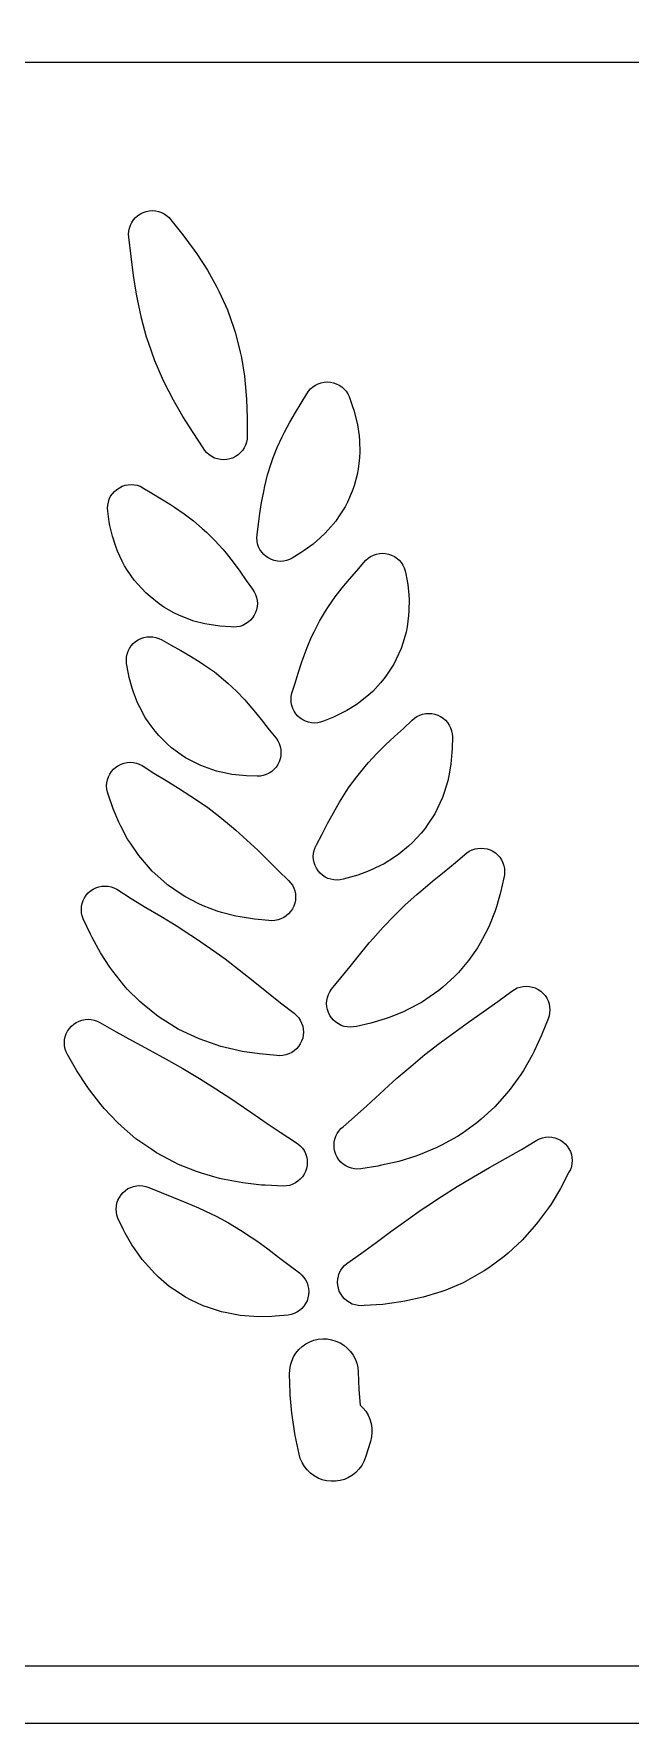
# Model space of a CAD drawing. Header units: inches. Extents: x 0 to 48, y 0 to 48.
# Drawn here: x 19.84 to 25.05, y 0 to 14.75 of the extents above; entities that cross this region are included whole.
import ezdxf

# ---------------------------------------------------------------- set-up
doc = ezdxf.new("R2010")
doc.units = ezdxf.units.IN
doc.header["$MEASUREMENT"] = 0
for name, color, linetype in [('CUT_INSIDE', 5, 'Continuous'), ('CUT_OUTSIDE', 1, 'Continuous'), ('SHEET', 8, 'Continuous')]:
    doc.layers.add(name, color=color, linetype=linetype)

msp = doc.modelspace()

# ---------------------------------------------------------------- linework, layer by layer
at = {"layer": 'CUT_INSIDE'}
for points in [[(21.577, 11.046), (21.552, 11.038), (21.525, 11.033), (21.498, 11.031), (21.471, 11.033), (21.445, 11.038), (21.419, 11.046), (21.395, 11.058), (21.373, 11.073), (21.352, 11.091), (21.335, 11.111), (21.32, 11.134), (21.231, 11.27), (21.143, 11.409), (21.061, 11.551), (20.985, 11.698), (20.965, 11.74), (20.897, 11.896), (20.841, 12.056), (20.825, 12.102), (20.78, 12.266), (20.745, 12.433), (20.736, 12.476), (20.71, 12.641), (20.689, 12.807), (20.67, 12.973), (20.668, 13), (20.67, 13.027), (20.675, 13.053), (20.684, 13.079), (20.696, 13.103), (20.711, 13.126), (20.729, 13.146), (20.749, 13.164), (20.772, 13.179), (20.796, 13.191), (20.821, 13.199), (20.848, 13.204), (20.875, 13.206), (20.902, 13.204), (20.928, 13.199), (20.954, 13.191), (20.978, 13.179), (21, 13.164), (21.021, 13.146), (21.038, 13.126), (21.142, 12.994), (21.241, 12.861), (21.263, 12.828), (21.356, 12.686), (21.439, 12.539), (21.46, 12.497), (21.531, 12.341), (21.587, 12.181), (21.603, 12.135), (21.644, 11.971), (21.654, 11.925), (21.681, 11.761), (21.696, 11.596), (21.699, 11.558), (21.704, 11.397), (21.705, 11.237), (21.703, 11.21), (21.697, 11.184), (21.689, 11.158), (21.677, 11.134), (21.662, 11.111), (21.644, 11.091), (21.624, 11.073), (21.601, 11.058)], [(22.638, 10.803), (22.622, 10.756), (22.58, 10.662), (22.559, 10.619), (22.503, 10.533), (22.478, 10.494), (22.411, 10.418), (22.383, 10.386), (22.31, 10.32), (22.281, 10.295), (22.203, 10.238), (22.176, 10.22), (22.098, 10.172), (22.074, 10.16), (22.048, 10.151), (22.022, 10.146), (21.995, 10.144), (21.968, 10.146), (21.941, 10.151), (21.916, 10.16), (21.892, 10.172), (21.869, 10.187), (21.849, 10.205), (21.831, 10.225), (21.816, 10.247), (21.804, 10.271), (21.795, 10.297), (21.79, 10.323), (21.788, 10.35), (21.79, 10.377), (21.804, 10.469), (21.816, 10.563), (21.83, 10.658), (21.849, 10.755), (21.858, 10.8), (21.882, 10.899), (21.913, 10.997), (21.929, 11.043), (21.967, 11.139), (22.01, 11.232), (22.031, 11.273), (22.078, 11.36), (22.127, 11.444), (22.177, 11.526), (22.226, 11.606), (22.241, 11.629), (22.258, 11.649), (22.279, 11.667), (22.301, 11.682), (22.325, 11.694), (22.351, 11.703), (22.377, 11.708), (22.404, 11.71), (22.431, 11.708), (22.458, 11.703), (22.483, 11.694), (22.507, 11.682), (22.53, 11.667), (22.55, 11.649), (22.568, 11.629), (22.583, 11.606), (22.595, 11.582), (22.625, 11.496), (22.635, 11.465), (22.66, 11.374), (22.667, 11.337), (22.682, 11.24), (22.685, 11.197), (22.688, 11.097), (22.685, 11.051), (22.674, 10.95), (22.664, 10.902)], [(21.69, 9.597), (21.665, 9.585), (21.64, 9.576), (21.613, 9.571), (21.587, 9.569), (21.56, 9.571), (21.464, 9.578), (21.371, 9.592), (21.333, 9.599), (21.239, 9.623), (21.199, 9.637), (21.106, 9.674), (21.064, 9.694), (20.976, 9.745), (20.936, 9.772), (20.855, 9.836), (20.818, 9.868), (20.748, 9.944), (20.717, 9.98), (20.659, 10.065), (20.633, 10.104), (20.613, 10.145), (20.57, 10.233), (20.557, 10.274), (20.526, 10.363), (20.505, 10.458), (20.499, 10.49), (20.486, 10.581), (20.484, 10.608), (20.486, 10.635), (20.491, 10.662), (20.499, 10.687), (20.511, 10.712), (20.526, 10.734), (20.544, 10.754), (20.564, 10.772), (20.587, 10.787), (20.611, 10.799), (20.637, 10.808), (20.663, 10.813), (20.69, 10.815), (20.717, 10.813), (20.743, 10.808), (20.769, 10.799), (20.793, 10.787), (20.872, 10.739), (20.952, 10.69), (21.034, 10.64), (21.069, 10.616), (21.153, 10.559), (21.234, 10.498), (21.312, 10.431), (21.349, 10.398), (21.422, 10.326), (21.49, 10.249), (21.52, 10.214), (21.582, 10.136), (21.639, 10.057), (21.695, 9.978), (21.75, 9.901), (21.765, 9.879), (21.777, 9.855), (21.786, 9.829), (21.791, 9.803), (21.793, 9.776), (21.791, 9.749), (21.786, 9.722), (21.777, 9.697), (21.765, 9.673), (21.75, 9.65), (21.732, 9.63), (21.712, 9.612)], [(23.049, 9.384), (23.007, 9.291), (22.985, 9.247), (22.928, 9.16), (22.901, 9.12), (22.869, 9.084), (22.802, 9.009), (22.767, 8.979), (22.691, 8.916), (22.656, 8.892), (22.575, 8.841), (22.488, 8.797), (22.459, 8.783), (22.372, 8.748), (22.346, 8.739), (22.32, 8.734), (22.293, 8.732), (22.266, 8.734), (22.24, 8.739), (22.214, 8.748), (22.19, 8.76), (22.167, 8.775), (22.147, 8.792), (22.129, 8.813), (22.114, 8.835), (22.102, 8.859), (22.094, 8.885), (22.088, 8.911), (22.087, 8.938), (22.088, 8.965), (22.094, 8.992), (22.122, 9.079), (22.149, 9.168), (22.178, 9.258), (22.192, 9.299), (22.227, 9.393), (22.267, 9.486), (22.288, 9.53), (22.335, 9.622), (22.388, 9.71), (22.415, 9.75), (22.473, 9.833), (22.534, 9.912), (22.597, 9.987), (22.661, 10.061), (22.723, 10.134), (22.741, 10.154), (22.761, 10.172), (22.783, 10.187), (22.808, 10.199), (22.833, 10.207), (22.86, 10.213), (22.887, 10.214), (22.914, 10.213), (22.94, 10.207), (22.966, 10.199), (22.99, 10.187), (23.012, 10.172), (23.032, 10.154), (23.05, 10.134), (23.065, 10.111), (23.077, 10.087), (23.086, 10.061), (23.091, 10.035), (23.107, 9.941), (23.116, 9.848), (23.119, 9.81), (23.118, 9.714), (23.115, 9.671), (23.102, 9.573), (23.093, 9.527), (23.065, 9.43)], [(21.871, 8.283), (21.845, 8.274), (21.819, 8.269), (21.792, 8.267), (21.699, 8.271), (21.666, 8.273), (21.57, 8.284), (21.533, 8.291), (21.435, 8.313), (21.395, 8.326), (21.299, 8.361), (21.258, 8.381), (21.166, 8.429), (21.126, 8.456), (21.042, 8.517), (21.005, 8.55), (20.931, 8.624), (20.899, 8.66), (20.838, 8.743), (20.813, 8.781), (20.765, 8.871), (20.746, 8.909), (20.71, 9.002), (20.698, 9.038), (20.673, 9.13), (20.667, 9.162), (20.649, 9.253), (20.648, 9.28), (20.649, 9.307), (20.655, 9.333), (20.663, 9.359), (20.675, 9.383), (20.69, 9.405), (20.708, 9.426), (20.728, 9.443), (20.751, 9.458), (20.775, 9.47), (20.8, 9.479), (20.827, 9.484), (20.854, 9.486), (20.881, 9.484), (20.907, 9.479), (20.933, 9.47), (20.957, 9.458), (21.039, 9.411), (21.124, 9.365), (21.209, 9.316), (21.294, 9.263), (21.332, 9.237), (21.417, 9.178), (21.498, 9.112), (21.535, 9.08), (21.611, 9.01), (21.683, 8.935), (21.713, 8.901), (21.778, 8.825), (21.839, 8.749), (21.897, 8.673), (21.956, 8.599), (21.971, 8.577), (21.983, 8.553), (21.991, 8.527), (21.997, 8.501), (21.998, 8.474), (21.997, 8.447), (21.991, 8.42), (21.983, 8.395), (21.971, 8.371), (21.956, 8.348), (21.938, 8.328), (21.918, 8.31), (21.895, 8.295)], [(23.283, 7.849), (23.256, 7.808), (23.223, 7.771), (23.15, 7.688), (23.114, 7.657), (23.03, 7.587), (22.992, 7.561), (22.902, 7.504), (22.863, 7.485), (22.77, 7.441), (22.671, 7.405), (22.64, 7.395), (22.542, 7.368), (22.516, 7.362), (22.489, 7.361), (22.462, 7.362), (22.435, 7.368), (22.41, 7.376), (22.386, 7.388), (22.363, 7.403), (22.343, 7.421), (22.325, 7.441), (22.31, 7.464), (22.298, 7.488), (22.289, 7.514), (22.284, 7.54), (22.282, 7.567), (22.284, 7.594), (22.289, 7.62), (22.298, 7.646), (22.31, 7.67), (22.359, 7.761), (22.407, 7.855), (22.457, 7.949), (22.51, 8.042), (22.569, 8.134), (22.596, 8.174), (22.661, 8.264), (22.731, 8.35), (22.763, 8.387), (22.836, 8.467), (22.913, 8.543), (22.991, 8.615), (23.069, 8.686), (23.145, 8.757), (23.165, 8.774), (23.187, 8.789), (23.212, 8.801), (23.237, 8.81), (23.264, 8.815), (23.29, 8.817), (23.317, 8.815), (23.344, 8.81), (23.369, 8.801), (23.394, 8.789), (23.416, 8.774), (23.436, 8.757), (23.454, 8.736), (23.469, 8.714), (23.481, 8.69), (23.49, 8.664), (23.495, 8.638), (23.497, 8.611), (23.496, 8.509), (23.493, 8.477), (23.485, 8.372), (23.466, 8.27), (23.458, 8.228), (23.426, 8.126), (23.411, 8.083), (23.365, 7.984), (23.344, 7.941)], [(21.999, 7.022), (21.974, 7.013), (21.947, 7.008), (21.92, 7.006), (21.893, 7.008), (21.767, 7.019), (21.643, 7.039), (21.606, 7.046), (21.481, 7.078), (21.441, 7.091), (21.318, 7.137), (21.277, 7.157), (21.159, 7.217), (21.119, 7.244), (21.009, 7.319), (20.972, 7.351), (20.874, 7.439), (20.842, 7.476), (20.756, 7.575), (20.683, 7.684), (20.659, 7.719), (20.599, 7.833), (20.582, 7.867), (20.533, 7.983), (20.492, 8.104), (20.483, 8.13), (20.478, 8.156), (20.476, 8.183), (20.478, 8.21), (20.483, 8.237), (20.492, 8.262), (20.504, 8.287), (20.519, 8.309), (20.536, 8.329), (20.557, 8.347), (20.579, 8.362), (20.603, 8.374), (20.629, 8.383), (20.655, 8.388), (20.682, 8.39), (20.709, 8.388), (20.736, 8.383), (20.761, 8.374), (20.785, 8.362), (20.889, 8.296), (20.996, 8.23), (21.104, 8.164), (21.212, 8.094), (21.251, 8.069), (21.36, 7.994), (21.466, 7.914), (21.568, 7.83), (21.605, 7.798), (21.702, 7.711), (21.796, 7.622), (21.887, 7.533), (21.976, 7.444), (22.066, 7.358), (22.084, 7.338), (22.099, 7.316), (22.111, 7.292), (22.12, 7.266), (22.125, 7.24), (22.127, 7.213), (22.125, 7.186), (22.12, 7.159), (22.111, 7.134), (22.099, 7.109), (22.084, 7.087), (22.066, 7.067), (22.046, 7.049), (22.024, 7.034)], [(23.639, 6.658), (23.55, 6.555), (23.517, 6.518), (23.415, 6.427), (23.378, 6.396), (23.266, 6.318), (23.227, 6.293), (23.107, 6.23), (23.069, 6.211), (22.946, 6.162), (22.91, 6.15), (22.786, 6.113), (22.658, 6.084), (22.632, 6.079), (22.605, 6.077), (22.578, 6.079), (22.551, 6.084), (22.526, 6.093), (22.501, 6.105), (22.479, 6.12), (22.459, 6.137), (22.441, 6.158), (22.426, 6.18), (22.414, 6.204), (22.405, 6.23), (22.4, 6.256), (22.398, 6.283), (22.4, 6.31), (22.405, 6.337), (22.414, 6.362), (22.426, 6.386), (22.441, 6.409), (22.523, 6.507), (22.604, 6.608), (22.686, 6.71), (22.771, 6.813), (22.802, 6.847), (22.892, 6.95), (22.987, 7.049), (23.085, 7.144), (23.187, 7.235), (23.222, 7.265), (23.323, 7.351), (23.425, 7.434), (23.525, 7.515), (23.622, 7.598), (23.645, 7.613), (23.669, 7.625), (23.695, 7.633), (23.721, 7.638), (23.748, 7.64), (23.775, 7.638), (23.801, 7.633), (23.827, 7.625), (23.851, 7.613), (23.874, 7.598), (23.894, 7.58), (23.912, 7.56), (23.927, 7.537), (23.939, 7.513), (23.947, 7.487), (23.953, 7.461), (23.954, 7.434), (23.953, 7.407), (23.947, 7.381), (23.919, 7.252), (23.883, 7.128), (23.87, 7.092), (23.822, 6.968), (23.803, 6.93), (23.741, 6.809), (23.716, 6.771)], [(22.069, 5.843), (22.043, 5.835), (22.017, 5.83), (21.99, 5.828), (21.963, 5.83), (21.811, 5.843), (21.661, 5.866), (21.624, 5.873), (21.474, 5.909), (21.434, 5.923), (21.285, 5.974), (21.145, 6.039), (21.101, 6.061), (20.968, 6.143), (20.927, 6.17), (20.803, 6.268), (20.767, 6.3), (20.656, 6.41), (20.626, 6.445), (20.529, 6.565), (20.505, 6.6), (20.422, 6.726), (20.348, 6.86), (20.334, 6.889), (20.271, 7.024), (20.262, 7.05), (20.257, 7.076), (20.255, 7.103), (20.257, 7.13), (20.262, 7.156), (20.271, 7.182), (20.283, 7.206), (20.298, 7.229), (20.315, 7.249), (20.336, 7.267), (20.358, 7.282), (20.382, 7.294), (20.408, 7.302), (20.434, 7.308), (20.461, 7.309), (20.488, 7.308), (20.515, 7.302), (20.54, 7.294), (20.564, 7.282), (20.69, 7.201), (20.819, 7.123), (20.95, 7.045), (21.082, 6.964), (21.213, 6.881), (21.253, 6.854), (21.383, 6.765), (21.511, 6.674), (21.635, 6.579), (21.756, 6.482), (21.876, 6.385), (21.995, 6.289), (22.115, 6.198), (22.136, 6.18), (22.153, 6.16), (22.168, 6.137), (22.18, 6.113), (22.189, 6.087), (22.194, 6.061), (22.196, 6.034), (22.194, 6.007), (22.189, 5.981), (22.18, 5.955), (22.168, 5.931), (22.153, 5.908), (22.136, 5.888), (22.115, 5.87), (22.093, 5.855)], [(23.867, 5.381), (23.749, 5.274), (23.712, 5.242), (23.582, 5.149), (23.542, 5.123), (23.403, 5.046), (23.362, 5.025), (23.217, 4.965), (23.177, 4.951), (23.03, 4.905), (22.878, 4.871), (22.846, 4.864), (22.696, 4.84), (22.669, 4.838), (22.642, 4.84), (22.616, 4.846), (22.59, 4.854), (22.566, 4.866), (22.543, 4.881), (22.523, 4.899), (22.505, 4.919), (22.49, 4.942), (22.478, 4.966), (22.47, 4.991), (22.464, 5.018), (22.463, 5.045), (22.464, 5.072), (22.47, 5.098), (22.478, 5.124), (22.49, 5.148), (22.505, 5.17), (22.523, 5.191), (22.543, 5.208), (22.643, 5.294), (22.749, 5.391), (22.862, 5.496), (22.978, 5.6), (23.012, 5.631), (23.133, 5.735), (23.256, 5.837), (23.381, 5.935), (23.509, 6.029), (23.638, 6.12), (23.767, 6.21), (23.894, 6.3), (24.017, 6.392), (24.04, 6.407), (24.064, 6.419), (24.09, 6.427), (24.116, 6.432), (24.143, 6.434), (24.17, 6.432), (24.196, 6.427), (24.222, 6.419), (24.246, 6.407), (24.269, 6.392), (24.289, 6.374), (24.307, 6.354), (24.322, 6.331), (24.334, 6.307), (24.342, 6.281), (24.347, 6.255), (24.349, 6.228), (24.347, 6.201), (24.342, 6.175), (24.334, 6.149), (24.277, 6.006), (24.212, 5.868), (24.195, 5.834), (24.118, 5.699), (24.094, 5.664), (24.003, 5.535), (23.973, 5.5)], [(22.126, 4.717), (22.102, 4.705), (22.076, 4.696), (22.049, 4.691), (22.023, 4.689), (21.862, 4.697), (21.829, 4.699), (21.665, 4.717), (21.505, 4.747), (21.463, 4.756), (21.304, 4.802), (21.26, 4.816), (21.104, 4.879), (21.061, 4.901), (20.912, 4.98), (20.871, 5.008), (20.732, 5.103), (20.605, 5.214), (20.57, 5.244), (20.455, 5.366), (20.427, 5.399), (20.326, 5.529), (20.305, 5.56), (20.216, 5.695), (20.135, 5.837), (20.123, 5.861), (20.114, 5.886), (20.109, 5.913), (20.107, 5.94), (20.109, 5.967), (20.114, 5.993), (20.123, 6.019), (20.135, 6.043), (20.15, 6.065), (20.168, 6.086), (20.188, 6.103), (20.21, 6.118), (20.235, 6.13), (20.26, 6.139), (20.287, 6.144), (20.314, 6.146), (20.341, 6.144), (20.367, 6.139), (20.393, 6.13), (20.417, 6.118), (20.558, 6.036), (20.702, 5.957), (20.848, 5.879), (20.995, 5.799), (21.142, 5.716), (21.287, 5.63), (21.43, 5.54), (21.571, 5.447), (21.609, 5.422), (21.746, 5.328), (21.88, 5.236), (21.993, 5.159), (22.126, 5.074), (22.148, 5.059), (22.168, 5.041), (22.186, 5.021), (22.201, 4.999), (22.213, 4.975), (22.222, 4.949), (22.227, 4.923), (22.229, 4.896), (22.227, 4.869), (22.222, 4.842), (22.213, 4.817), (22.201, 4.793), (22.186, 4.77), (22.168, 4.75), (22.148, 4.732)], [(23.817, 3.977), (23.776, 3.949), (23.633, 3.868), (23.59, 3.846), (23.44, 3.782), (23.396, 3.767), (23.243, 3.719), (23.083, 3.685), (23.046, 3.678), (22.888, 3.657), (22.727, 3.647), (22.7, 3.645), (22.673, 3.647), (22.647, 3.652), (22.621, 3.66), (22.597, 3.672), (22.574, 3.687), (22.554, 3.705), (22.536, 3.725), (22.521, 3.748), (22.509, 3.772), (22.501, 3.798), (22.496, 3.824), (22.494, 3.851), (22.496, 3.878), (22.501, 3.904), (22.509, 3.93), (22.521, 3.954), (22.536, 3.977), (22.554, 3.997), (22.574, 4.015), (22.703, 4.103), (22.831, 4.197), (22.96, 4.292), (23.091, 4.387), (23.224, 4.481), (23.264, 4.507), (23.401, 4.599), (23.54, 4.686), (23.681, 4.77), (23.821, 4.851), (23.962, 4.93), (24.1, 5.009), (24.235, 5.091), (24.259, 5.103), (24.284, 5.112), (24.311, 5.117), (24.338, 5.119), (24.365, 5.117), (24.391, 5.112), (24.417, 5.103), (24.441, 5.091), (24.463, 5.076), (24.484, 5.059), (24.501, 5.038), (24.516, 5.016), (24.528, 4.992), (24.537, 4.966), (24.542, 4.94), (24.544, 4.913), (24.542, 4.886), (24.537, 4.859), (24.528, 4.834), (24.516, 4.81), (24.441, 4.668), (24.359, 4.533), (24.338, 4.501), (24.242, 4.371), (24.214, 4.339), (24.106, 4.216), (23.986, 4.105), (23.95, 4.074)], [(22.115, 3.576), (22.089, 3.568), (22.063, 3.562), (21.95, 3.553), (21.918, 3.551), (21.801, 3.549), (21.763, 3.551), (21.643, 3.56), (21.527, 3.582), (21.481, 3.591), (21.366, 3.629), (21.32, 3.644), (21.21, 3.697), (21.166, 3.719), (21.063, 3.787), (21.023, 3.814), (20.93, 3.895), (20.896, 3.925), (20.815, 4.016), (20.787, 4.048), (20.718, 4.146), (20.697, 4.178), (20.639, 4.278), (20.624, 4.308), (20.575, 4.409), (20.566, 4.435), (20.561, 4.461), (20.559, 4.488), (20.561, 4.515), (20.566, 4.541), (20.575, 4.567), (20.587, 4.591), (20.602, 4.613), (20.62, 4.634), (20.64, 4.652), (20.662, 4.667), (20.687, 4.678), (20.712, 4.687), (20.739, 4.692), (20.766, 4.694), (20.792, 4.692), (20.819, 4.687), (20.845, 4.678), (20.951, 4.634), (21.06, 4.591), (21.169, 4.547), (21.28, 4.5), (21.389, 4.448), (21.432, 4.427), (21.541, 4.369), (21.646, 4.305), (21.749, 4.237), (21.787, 4.211), (21.884, 4.141), (21.978, 4.07), (22.07, 3.999), (22.162, 3.931), (22.182, 3.913), (22.2, 3.892), (22.215, 3.87), (22.227, 3.846), (22.235, 3.82), (22.241, 3.794), (22.242, 3.767), (22.241, 3.74), (22.235, 3.714), (22.227, 3.688), (22.215, 3.664), (22.2, 3.641), (22.182, 3.621), (22.162, 3.603), (22.139, 3.588)], [(22.679, 2.913), (22.691, 2.776), (22.715, 2.753), (22.74, 2.723), (22.76, 2.689), (22.776, 2.654), (22.787, 2.616), (22.793, 2.577), (22.794, 2.538), (22.79, 2.499), (22.781, 2.461), (22.738, 2.322), (22.724, 2.285), (22.705, 2.251), (22.681, 2.219), (22.654, 2.19), (22.623, 2.165), (22.59, 2.145), (22.553, 2.129), (22.516, 2.118), (22.477, 2.112), (22.437, 2.112), (22.398, 2.116), (22.36, 2.126), (22.323, 2.14), (22.288, 2.159), (22.257, 2.183), (22.228, 2.211), (22.204, 2.242), (22.184, 2.276), (22.168, 2.312), (22.158, 2.35), (22.124, 2.511), (22.121, 2.528), (22.097, 2.689), (22.095, 2.707), (22.08, 2.868), (22.079, 2.885), (22.074, 3.047), (22.076, 3.086), (22.082, 3.125), (22.093, 3.162), (22.11, 3.198), (22.13, 3.231), (22.155, 3.262), (22.184, 3.288), (22.216, 3.311), (22.251, 3.33), (22.287, 3.343), (22.325, 3.352), (22.365, 3.356), (22.404, 3.355), (22.442, 3.348), (22.48, 3.337), (22.516, 3.321), (22.549, 3.3), (22.579, 3.275), (22.606, 3.246), (22.629, 3.214), (22.647, 3.18), (22.661, 3.143), (22.67, 3.105), (22.674, 3.066)]]:
    msp.add_lwpolyline(points, close=True, dxfattribs=at)
at = {"layer": 'CUT_OUTSIDE'}
msp.add_lwpolyline([(2.75, 0.5), (42.75, 0.5), (42.75, 14.5), (11.75, 14.5)], dxfattribs=at)
at = {"layer": 'SHEET'}
msp.add_lwpolyline([(0, 0), (48, 0), (48, 48), (0, 48)], close=True, dxfattribs=at)

doc.saveas('drawing.dxf')
